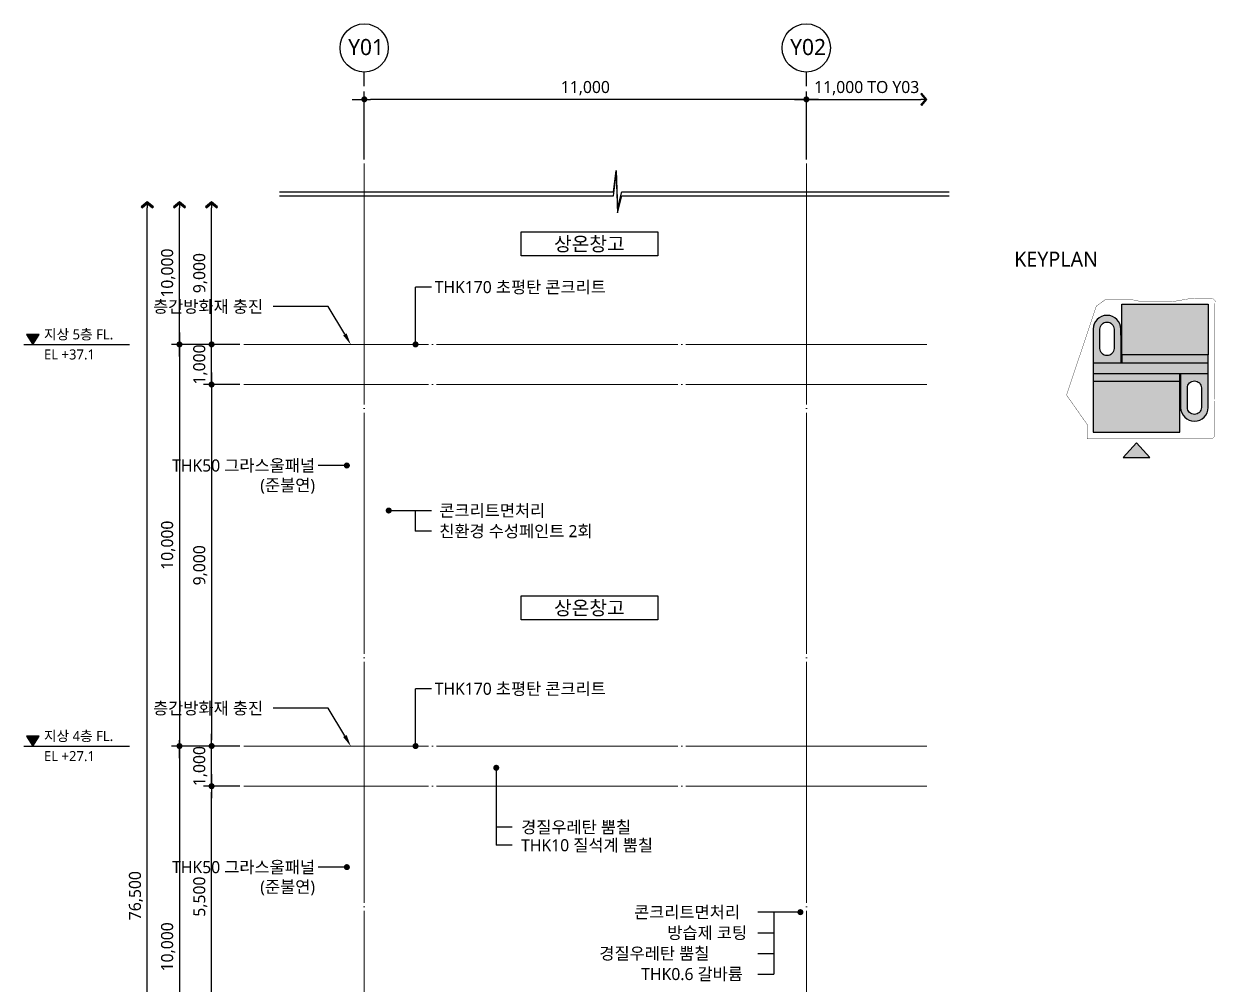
# Model space of a CAD drawing. Header units: millimetres. Extents: x -420989 to -259189, y -1306565 to -1134794.
# Drawn here: x -373897 to -344252, y -1218373 to -1194462 of the extents above; entities that cross this region are included whole.
import ezdxf
from ezdxf.enums import TextEntityAlignment as Align

# ---------------------------------------------------------------- set-up
doc = ezdxf.new("R2010")
doc.units = ezdxf.units.MM
doc.header["$LTSCALE"] = 100
doc.header["$MEASUREMENT"] = 0
for name, pattern in [('CEN', [62, 60, -1, 0, -1]), ('DASHDOTX2', [2, 1, -0.5, 0, -0.5]), ('PHANTOM', [63.5, 31.75, -6.35, 6.35, -6.35, 6.35, -6.35])]:
    doc.linetypes.add(name, pattern=pattern)
doc.layers.get('0').update_dxf_attribs({"linetype": 'CONTINUOUS'})
for name, color, linetype, lineweight in [('A-AXIS-BUBL', 7, 'CONTINUOUS', 25), ('A-AXIS-LINE', 1, 'CEN', 15), ('A-BOND-LIN1', 4, 'DASHDOTX2', 25), ('A-MKXS-TEXT1', 3, 'CONTINUOUS', 25), ('A-MKXX-NAME', 3, 'CONTINUOUS', 25), ('A-MKXX-SYMB', 7, 'CONTINUOUS', 25), ('A-XXXX-SYMB', 7, 'CONTINUOUS', 25), ('A-XXXX-TXT2', 3, 'CONTINUOUS', 25)]:
    doc.layers.add(name, color=color, linetype=linetype, lineweight=lineweight)
for name, color, linetype in [('A-DIMS', 7, 'CONTINUOUS'), ('A-MKXS-LEAD', 7, 'CONTINUOUS'), ('AA-SYMB', 1, 'CONTINUOUS'), ('SYMB', 7, 'CONTINUOUS'), ('TEXT', 4, 'CONTINUOUS'), ('색상', 7, 'CONTINUOUS')]:
    doc.layers.add(name, color=color, linetype=linetype)
doc.styles.add('HY울릉도L', font='')
doc.styles.add('맑은고딕', font='malgun.ttf')
doc.styles.get('HY울릉도L').set_extended_font_data('HYwulM')
doc.dimstyles.new('CDIM', dxfattribs={"dimtxt": 3, "dimasz": 1.5, "dimexe": 2, "dimexo": 1, "dimgap": 1, "dimtad": 1, "dimdec": 0, "dimrnd": 0.5, "dimzin": 0, "dimdsep": 32, "dimlunit": 6, "dimtxsty": 'HY울릉도L', "dimblk1": '_CIDOT', "dimblk2": '_CIDOT', "dimsah": 1, "dimcen": 5.5, "dimclrd": 2, "dimclre": 2, "dimclrt": 7, "dimadec": 0, "dimazin": 0, "dimtfac": 1, "dimtdec": 0, "dimtix": 1, "dimtmove": 2, "dimatfit": 1, "dimldrblk": '_CIDOT', "dimfxl": 1, "dimtolj": 1, "dimtzin": 0, "dimlwd": -1, "dimarcsym": 0})

# ---------------------------------------------------------------- blocks, each defined once
blk = doc.blocks.new('입단면LEVEL1')
at = {"layer": 'SYMB', "linetype": 'ByBlock'}
blk.add_line((0, 0), (26.26, 0), dxfattribs=at)
blk.add_lwpolyline([(0.64, 2.5), (2.24, 0), (3.84, 2.5)], close=True, dxfattribs=at)
blk.add_solid([(0.64, 2.5), (3.84, 2.5), (2.24, 0)], dxfattribs=at)
at = {"layer": 'TEXT', "style": '맑은고딕'}
for tag, p in [('층레벨', (5.03, 1.28)), ('LEVEL', (5.85, -2.99))]:
    blk.add_attdef(tag, p, '', height=2.5, dxfattribs=at)
blk = doc.blocks.new('A$C0A9F2FD3')
at = {"layer": 'A-MKXS-LEAD'}
blk.add_lwpolyline([(-147, 255), (-559, 945), (-1927, 945)], dxfattribs=at)
blk.add_lwpolyline([(3, -5, 0, 100, 0), (-147, 255, 100, 100, 0)], format="xyseb", dxfattribs=at)
at = {"layer": 'A-MKXS-TEXT1', "style": '맑은고딕'}
blk.add_text('층간방화재 충진', height=300, dxfattribs=at).set_placement((-4919, 945), align=Align.MIDDLE_LEFT)
blk = doc.blocks.new('_CIDOT')
at = {"color": 0, "linetype": 'ByBlock'}
blk.add_line((2, 0), (-1, 0), dxfattribs=at)
at = {"color": 0, "linetype": 'ByBlock', "const_width": 0.5}
blk.add_lwpolyline([(-0.25, 0, 1), (0.25, 0, 1)], format="xyb", close=True, dxfattribs=at)
blk = doc.blocks.new('ARROW2')
blk.add_lwpolyline([(-1, 0.87), (-0.26, 0), (-1, -0.87), (-0.85, -1), (0, 0), (-0.85, 1)], close=True)
for points in [[(-1, 0.87), (-0.85, 1), (-0.26, 0), (0, 0)], [(-0.26, 0), (0, 0), (-1, -0.87), (-0.85, -1)]]:
    blk.add_solid(points)
at = {"layer": 'A-XXXX-SYMB'}
blk.add_line((0, 0), (-1, 0), dxfattribs=at)
blk = doc.blocks.new('*D181')
at = {"layer": 'A-DIMS', "transparency": 16777216}
blk.add_line((-370824, -1233294), (-370824, -1199044), dxfattribs=at)
at = {"layer": 'A-DIMS', "lineweight": -2, "transparency": 16777216}
blk.add_line((-368524, -1233444), (-371024, -1233444), dxfattribs=at)
at = {"layer": 'A-DIMS', "transparency": 16777216, "xscale": 150, "yscale": 150, "zscale": 150}
for name, p, rotation in [('ARROW2', (-370824, -1198894), 90), ('_CIDOT', (-370824, -1233444), 270)]:
    blk.add_blockref(name, p, dxfattribs=dict(at, rotation=rotation))
at = {"layer": 'A-DIMS', "color": 3, "transparency": 16777216, "insert": (-371105, -1216169), "char_height": 300, "attachment_point": 5, "rotation": 90, "style": '맑은고딕'}
blk.add_mtext('\\A1;76,500', dxfattribs=at)
blk = doc.blocks.new('*D189')
at = {"layer": 'A-DIMS', "lineweight": -2, "transparency": 16777216}
for p, q in [((-368524, -1212444), (-370224, -1212444)), ((-368524, -1222444), (-370224, -1222444))]:
    blk.add_line(p, q, dxfattribs=at)
at = {"layer": 'A-DIMS', "transparency": 16777216}
blk.add_line((-370024, -1212594), (-370024, -1222294), dxfattribs=at)
at = {"layer": 'A-DIMS', "transparency": 16777216, "xscale": 150, "yscale": 150, "zscale": 150}
for p, rotation in [((-370024, -1212444), 90), ((-370024, -1222444), 270)]:
    blk.add_blockref('_CIDOT', p, dxfattribs=dict(at, rotation=rotation))
at = {"layer": 'A-DIMS', "color": 3, "transparency": 16777216, "insert": (-370305, -1217444), "char_height": 300, "attachment_point": 5, "rotation": 90, "style": '맑은고딕'}
blk.add_mtext('\\A1;10,000', dxfattribs=at)
blk = doc.blocks.new('*D191')
at = {"layer": 'A-DIMS', "transparency": 16777216}
for p, q in [((-369224, -1212294), (-369224, -1212144)), ((-369224, -1213444), (-369224, -1212444)), ((-369224, -1213594), (-369224, -1213744))]:
    blk.add_line(p, q, dxfattribs=at)
at = {"layer": 'A-DIMS', "lineweight": -2, "transparency": 16777216}
for p, q in [((-368524, -1212444), (-369424, -1212444)), ((-368524, -1213444), (-369424, -1213444))]:
    blk.add_line(p, q, dxfattribs=at)
at = {"layer": 'A-DIMS', "transparency": 16777216, "xscale": 150, "yscale": 150, "zscale": 150}
for p, rotation in [((-369224, -1212444), 270), ((-369224, -1213444), 90)]:
    blk.add_blockref('_CIDOT', p, dxfattribs=dict(at, rotation=rotation))
at = {"layer": 'A-DIMS', "color": 3, "transparency": 16777216, "insert": (-369505, -1212944), "char_height": 300, "attachment_point": 5, "rotation": 90, "style": '맑은고딕'}
blk.add_mtext('\\A1;1,000', dxfattribs=at)
blk = doc.blocks.new('*D192')
at = {"layer": 'A-DIMS', "lineweight": -2, "transparency": 16777216}
for p, q in [((-368524, -1202444), (-370224, -1202444)), ((-368524, -1212444), (-370224, -1212444))]:
    blk.add_line(p, q, dxfattribs=at)
at = {"layer": 'A-DIMS', "transparency": 16777216}
blk.add_line((-370024, -1202594), (-370024, -1212294), dxfattribs=at)
at = {"layer": 'A-DIMS', "transparency": 16777216, "xscale": 150, "yscale": 150, "zscale": 150}
for p, rotation in [((-370024, -1202444), 90), ((-370024, -1212444), 270)]:
    blk.add_blockref('_CIDOT', p, dxfattribs=dict(at, rotation=rotation))
at = {"layer": 'A-DIMS', "color": 3, "transparency": 16777216, "insert": (-370305, -1207444), "char_height": 300, "attachment_point": 5, "rotation": 90, "style": '맑은고딕'}
blk.add_mtext('\\A1;10,000', dxfattribs=at)
blk = doc.blocks.new('*D193')
at = {"layer": 'A-DIMS', "lineweight": -2, "transparency": 16777216}
for p, q in [((-368524, -1203444), (-369424, -1203444)), ((-368524, -1212444), (-369424, -1212444))]:
    blk.add_line(p, q, dxfattribs=at)
at = {"layer": 'A-DIMS', "transparency": 16777216}
blk.add_line((-369224, -1203594), (-369224, -1212294), dxfattribs=at)
at = {"layer": 'A-DIMS', "transparency": 16777216, "xscale": 150, "yscale": 150, "zscale": 150}
for p, rotation in [((-369224, -1203444), 90), ((-369224, -1212444), 270)]:
    blk.add_blockref('_CIDOT', p, dxfattribs=dict(at, rotation=rotation))
at = {"layer": 'A-DIMS', "color": 3, "transparency": 16777216, "insert": (-369505, -1207944), "char_height": 300, "attachment_point": 5, "rotation": 90, "style": '맑은고딕'}
blk.add_mtext('\\A1;9,000', dxfattribs=at)
blk = doc.blocks.new('*D194')
at = {"layer": 'A-DIMS', "transparency": 16777216}
for p, q in [((-369224, -1202294), (-369224, -1202144)), ((-369224, -1203444), (-369224, -1202444)), ((-369224, -1203594), (-369224, -1203744))]:
    blk.add_line(p, q, dxfattribs=at)
at = {"layer": 'A-DIMS', "lineweight": -2, "transparency": 16777216}
for p, q in [((-368524, -1202444), (-369424, -1202444)), ((-368524, -1203444), (-369424, -1203444))]:
    blk.add_line(p, q, dxfattribs=at)
at = {"layer": 'A-DIMS', "transparency": 16777216, "xscale": 150, "yscale": 150, "zscale": 150}
for p, rotation in [((-369224, -1202444), 270), ((-369224, -1203444), 90)]:
    blk.add_blockref('_CIDOT', p, dxfattribs=dict(at, rotation=rotation))
at = {"layer": 'A-DIMS', "color": 3, "transparency": 16777216, "insert": (-369505, -1202944), "char_height": 300, "attachment_point": 5, "rotation": 90, "style": '맑은고딕'}
blk.add_mtext('\\A1;1,000', dxfattribs=at)
blk = doc.blocks.new('*D195')
at = {"layer": 'A-DIMS', "transparency": 16777216}
blk.add_line((-370024, -1202294), (-370024, -1199044), dxfattribs=at)
at = {"layer": 'A-DIMS', "lineweight": -2, "transparency": 16777216}
blk.add_line((-368524, -1202444), (-370224, -1202444), dxfattribs=at)
at = {"layer": 'A-DIMS', "transparency": 16777216, "xscale": 150, "yscale": 150, "zscale": 150}
for name, p, rotation in [('ARROW2', (-370024, -1198894), 90), ('_CIDOT', (-370024, -1202444), 270)]:
    blk.add_blockref(name, p, dxfattribs=dict(at, rotation=rotation))
at = {"layer": 'A-DIMS', "color": 3, "transparency": 16777216, "insert": (-370305, -1200669), "char_height": 300, "attachment_point": 5, "rotation": 90, "style": '맑은고딕'}
blk.add_mtext('\\A1;10,000', dxfattribs=at)
blk = doc.blocks.new('*D196')
at = {"layer": 'A-DIMS', "transparency": 16777216}
blk.add_line((-369224, -1202294), (-369224, -1199044), dxfattribs=at)
at = {"layer": 'A-DIMS', "lineweight": -2, "transparency": 16777216}
blk.add_line((-368524, -1202444), (-369424, -1202444), dxfattribs=at)
at = {"layer": 'A-DIMS', "transparency": 16777216, "xscale": 150, "yscale": 150, "zscale": 150}
for name, p, rotation in [('ARROW2', (-369224, -1198894), 90), ('_CIDOT', (-369224, -1202444), 270)]:
    blk.add_blockref(name, p, dxfattribs=dict(at, rotation=rotation))
at = {"layer": 'A-DIMS', "color": 3, "transparency": 16777216, "insert": (-369505, -1200669), "char_height": 300, "attachment_point": 5, "rotation": 90, "style": '맑은고딕'}
blk.add_mtext('\\A1;9,000', dxfattribs=at)
blk = doc.blocks.new('*D218')
at = {"layer": 'A-DIMS', "lineweight": -2, "transparency": 16777216}
for p, q in [((-365424, -1197844), (-365424, -1196144)), ((-354424, -1197844), (-354424, -1196144))]:
    blk.add_line(p, q, dxfattribs=at)
at = {"layer": 'A-DIMS', "transparency": 16777216}
blk.add_line((-354574, -1196344), (-365274, -1196344), dxfattribs=at)
at = {"layer": 'A-DIMS', "transparency": 16777216, "xscale": 150, "yscale": 150, "zscale": 150, "rotation": 180}
blk.add_blockref('_CIDOT', (-365424, -1196344), dxfattribs=at)
at = {"layer": 'A-DIMS', "transparency": 16777216, "xscale": 150, "yscale": 150, "zscale": 150}
blk.add_blockref('_CIDOT', (-354424, -1196344), dxfattribs=at)
at = {"layer": 'A-DIMS', "color": 3, "transparency": 16777216, "insert": (-359924, -1196063), "char_height": 300, "attachment_point": 5, "style": '맑은고딕'}
blk.add_mtext('\\A1;11,000', dxfattribs=at)
blk = doc.blocks.new('*D222')
at = {"layer": 'A-DIMS', "lineweight": -2, "transparency": 16777216}
blk.add_line((-354424, -1197844), (-354424, -1196144), dxfattribs=at)
at = {"layer": 'A-DIMS', "transparency": 16777216}
blk.add_line((-354274, -1196344), (-351574, -1196344), dxfattribs=at)
at = {"layer": 'A-DIMS', "transparency": 16777216, "xscale": 150, "yscale": 150, "zscale": 150, "rotation": 180}
blk.add_blockref('_CIDOT', (-354424, -1196344), dxfattribs=at)
at = {"layer": 'A-DIMS', "transparency": 16777216, "xscale": 150, "yscale": 150, "zscale": 150}
blk.add_blockref('ARROW2', (-351424, -1196344), dxfattribs=at)
at = {"layer": 'A-DIMS', "color": 3, "transparency": 16777216, "insert": (-352924, -1196063), "char_height": 300, "attachment_point": 5, "style": '맑은고딕'}
blk.add_mtext('\\A1;11,000 TO Y03', dxfattribs=at)
blk = doc.blocks.new('*D424')
at = {"layer": 'A-DIMS', "lineweight": -2, "transparency": 16777216}
for p, q in [((-368524, -1213444), (-369424, -1213444)), ((-368524, -1218944), (-369424, -1218944))]:
    blk.add_line(p, q, dxfattribs=at)
at = {"layer": 'A-DIMS', "transparency": 16777216}
blk.add_line((-369224, -1218794), (-369224, -1213594), dxfattribs=at)
at = {"layer": 'A-DIMS', "transparency": 16777216, "xscale": 150, "yscale": 150, "zscale": 150}
for p, rotation in [((-369224, -1213444), 90), ((-369224, -1218944), 270)]:
    blk.add_blockref('_CIDOT', p, dxfattribs=dict(at, rotation=rotation))
at = {"layer": 'A-DIMS', "color": 3, "transparency": 16777216, "insert": (-369505, -1216194), "char_height": 300, "attachment_point": 5, "rotation": 90, "style": '맑은고딕'}
blk.add_mtext('\\A1;5,500', dxfattribs=at)

msp = doc.modelspace()

# ---------------------------------------------------------------- hatches: boundary and pattern name
h = msp.add_hatch(color=253)
h.dxf.hatch_style = 1
h.paths.add_polyline_path([(-344426, -1201444.2), (-346577.1, -1201444.2), (-346577.1, -1202706.6), (-344426, -1202706.6)])
h.paths.add_polyline_path([(-345135.5, -1203369.1), (-347286.6, -1203369.1), (-347286.6, -1204631.4), (-345135.5, -1204631.4)])
at = {"layer": 'A-MKXS-LEAD'}
h = msp.add_hatch(color=256, dxfattribs=at)
h.dxf.hatch_style = 1
h.paths.add_polyline_path([(-345877.7, -1205262.1), (-346211.1, -1204895), (-346544.4, -1205262.1)])
at = {"layer": '색상'}
h = msp.add_hatch(color=254, dxfattribs=at)
h.dxf.hatch_style = 1
h.paths.add_polyline_path([(-346601.4, -1202063.3, 0.4142136), (-346944, -1201720.6, 0.4142136), (-347286.6, -1202063.3), (-347286.6, -1202216.8), (-347286.6, -1202900.4), (-346601.4, -1202900.4)])
h.paths.add_polyline_path([(-346944, -1202722.7, -0.4142136), (-347118.6, -1202548.1), (-347118.6, -1202394.6), (-347118.6, -1202233), (-347118.6, -1202063.3, -0.4142136), (-346944, -1201888.7, -0.4142136), (-346769.5, -1202063.3), (-346769.5, -1202216.8), (-346769.5, -1202378.4), (-346769.5, -1202548.1, -0.4142136)], flags=16)
h.paths.add_polyline_path([(-344426, -1202706.6), (-346577.1, -1202706.6), (-346577.1, -1202900.4), (-344426, -1202900.4)])
h.paths.add_polyline_path([(-344426, -1202900.4), (-347286.6, -1202900.4), (-347286.6, -1203175.2), (-344426, -1203175.2)])
h.paths.add_polyline_path([(-345135.5, -1203175.2), (-347286.6, -1203175.2), (-347286.6, -1203369.1), (-345135.5, -1203369.1)])
h.paths.add_polyline_path([(-344426, -1203175.2), (-345111.3, -1203175.2), (-345111.3, -1203681.1), (-345111.3, -1204012.4, 0.4142136), (-344768.7, -1204355, 0.4142136), (-344426, -1204012.4), (-344426, -1203842.7), (-344426, -1203681.1)])
h.paths.add_polyline_path([(-344594.1, -1203527.5), (-344594.1, -1203681.1), (-344594.1, -1203842.7), (-344594.1, -1204012.4, -0.4142136), (-344768.7, -1204186.9, -0.4142136), (-344943.2, -1204012.4), (-344943.2, -1203858.8), (-344943.2, -1203697.2), (-344943.2, -1203527.5, -0.4142136), (-344768.7, -1203353, -0.4142136)], flags=16)

# ---------------------------------------------------------------- linework, layer by layer
for p, q in [((-347286.6, -1202063.3), (-347286.6, -1202216.8)), ((-346601.4, -1202063.3), (-346601.4, -1202900.4)), ((-346601.4, -1202216.8), (-346601.4, -1202063.3)), ((-347286.6, -1202216.8), (-347286.6, -1203369.1)), ((-347286.6, -1202900.4), (-344426, -1202900.4)), ((-346577.1, -1202706.6), (-346577.1, -1202900.4)), ((-344426, -1203681.1), (-344426, -1202706.6)), ((-344426, -1203175.2), (-347286.6, -1203175.2)), ((-345135.5, -1203369.1), (-345135.5, -1203175.2)), ((-345111.3, -1203175.2), (-345111.3, -1203681.1)), ((-345111.3, -1203681.1), (-345111.3, -1204012.4)), ((-344426, -1203842.7), (-344426, -1203681.1)), ((-344426, -1204012.4), (-344426, -1203842.7))]:
    msp.add_line(p, q)
for points in [[(-346577.1, -1201444.2), (-344426, -1201444.2), (-344426, -1202706.6), (-346577.1, -1202706.6)], [(-347286.6, -1204631.4), (-345135.5, -1204631.4), (-345135.5, -1203369.1), (-347286.6, -1203369.1)]]:
    msp.add_lwpolyline(points, close=True)
for points in [[(-346769.5, -1202063.3), (-346769.5, -1202216.8), (-346769.5, -1202378.4), (-346769.5, -1202548.1, -0.4142136), (-346944, -1202722.7, -0.4142136), (-347118.6, -1202548.1), (-347118.6, -1202394.6), (-347118.6, -1202233), (-347118.6, -1202063.3, -0.4142136), (-346944, -1201888.7, -0.4142136), (-346769.5, -1202063.3)], [(-344594.1, -1203527.5), (-344594.1, -1203681.1), (-344594.1, -1203842.7), (-344594.1, -1204012.4, -0.4142136), (-344768.7, -1204186.9, -0.4142136), (-344943.2, -1204012.4), (-344943.2, -1203858.8), (-344943.2, -1203697.2), (-344943.2, -1203527.5, -0.4142136), (-344768.7, -1203353, -0.4142136), (-344594.1, -1203527.5)]]:
    msp.add_lwpolyline(points, format="xyb", close=True)
for centre, start, end in [((-346944, -1202063.3), 90, 180), ((-346944, -1202063.3), 0, 90), ((-344768.7, -1204012.4), 180, 270), ((-344768.7, -1204012.4), 270, 0)]:
    msp.add_arc(centre, 342.6, start, end)
at = {"layer": 'A-AXIS-BUBL', "ltscale": 0.2}
for p, q in [((-365424.4, -1196012.4), (-365424.4, -1195662.4)), ((-354424.4, -1196012.4), (-354424.4, -1195662.4))]:
    msp.add_line(p, q, dxfattribs=at)
for centre in [(-365426.9, -1195062.4), (-354426.9, -1195062.4)]:
    msp.add_circle(centre, 600, dxfattribs=at)
at = {"layer": 'A-AXIS-LINE'}
for p, q in [((-365424.4, -1197944.2), (-365424.4, -1245944.2)), ((-354424.4, -1197944.2), (-354424.4, -1245944.2)), ((-351424.4, -1202444.2), (-368424.4, -1202444.2)), ((-351424.4, -1203444.2), (-368424.4, -1203444.2)), ((-351424.4, -1212444.2), (-368424.4, -1212444.2)), ((-351424.4, -1213444.2), (-368424.4, -1213444.2))]:
    msp.add_line(p, q, dxfattribs=at)
at = {"layer": 'A-BOND-LIN1', "color": 1, "linetype": 'PHANTOM', "ltscale": 50, "const_width": 8.08}
msp.add_lwpolyline([(-347620.5, -1202719.7), (-347211.1, -1201492.6), (-346988.1, -1201332.3), (-346879.2, -1201316), (-346686, -1201317.5), (-346530.1, -1201316.7), (-346394, -1201316.6), (-346169.2, -1201362.2), (-346079.3, -1201380.4), (-345322.1, -1201381.7), (-345200.8, -1201360.9), (-345033.1, -1201331.5), (-344906.3, -1201308.2), (-344314.5, -1201297.2), (-344256.3, -1201355.9), (-344256.4, -1201372.5), (-344256.5, -1201394.5), (-344256.9, -1201454.1), (-344259.5, -1202720.5), (-344269.2, -1204738.2), (-344326.9, -1204795), (-347435.4, -1204795), (-347437.8, -1204436.7), (-347950.8, -1203705.8), (-347739.8, -1203073.8), (-347650.8, -1202807), (-347621.6, -1202719.7)], close=True, dxfattribs=at)
at = {"layer": 'A-MKXS-LEAD'}
for p, q in [((-364148.9, -1202444.2), (-364148.9, -1201017.4)), ((-363748.9, -1201017.4), (-364148.9, -1201017.4)), ((-365858.8, -1205459.3), (-366570.7, -1205459.3)), ((-364816.9, -1206580.2), (-363754.2, -1206580.2)), ((-364155.6, -1206580.2), (-364155.6, -1207093.7)), ((-363755.6, -1207093.7), (-364155.6, -1207093.7)), ((-364148.9, -1212444.2), (-364148.9, -1211017.4)), ((-363748.9, -1211017.4), (-364148.9, -1211017.4)), ((-362142, -1212985.8), (-362142, -1214913.4)), ((-361742, -1214463.4), (-362142, -1214463.4)), ((-361742, -1214913.4), (-362142, -1214913.4)), ((-365858.8, -1215459.3), (-366570.7, -1215459.3)), ((-354573.1, -1216580.2), (-355635.7, -1216580.2)), ((-355234.4, -1216580.2), (-355233, -1218120.7)), ((-355633, -1217093.7), (-355233, -1217093.7)), ((-355633, -1217607.2), (-355233, -1217607.2)), ((-355633, -1218120.7), (-355233, -1218120.7))]:
    msp.add_line(p, q, dxfattribs=at)
at = {"layer": 'A-MKXS-LEAD', "const_width": 75}
for points in [[(-364186.4, -1202444.2, 1), (-364111.4, -1202444.2, 1)], [(-365896.3, -1205459.3, 1), (-365821.3, -1205459.3, 1)], [(-364779.4, -1206580.2, -1), (-364854.4, -1206580.2, -1)], [(-364186.4, -1212444.2, 1), (-364111.4, -1212444.2, 1)], [(-362179.5, -1212985.8, 1), (-362104.5, -1212985.8, 1)], [(-362179.5, -1212985.8, 1), (-362104.5, -1212985.8, 1)], [(-365896.3, -1215459.3, 1), (-365821.3, -1215459.3, 1)], [(-354610.6, -1216580.2, 1), (-354535.6, -1216580.2, 1)]]:
    msp.add_lwpolyline(points, format="xyb", close=True, dxfattribs=at)
at = {"layer": 'A-MKXS-LEAD'}
msp.add_lwpolyline([(-345877.7, -1205262.1), (-346211.1, -1204895), (-346544.4, -1205262.1)], close=True, dxfattribs=at)
at = {"layer": 'A-MKXX-SYMB'}
for points in [[(-358124.4, -1200242.7), (-361524.4, -1200242.7), (-361524.4, -1199642.7), (-358124.4, -1199642.7)], [(-358124.4, -1209305.3), (-361524.4, -1209305.3), (-361524.4, -1208705.3), (-358124.4, -1208705.3)]]:
    msp.add_lwpolyline(points, close=True, dxfattribs=at)
at = {"layer": 'AA-SYMB'}
for points in [[(-367533.5, -1198644.2), (-359223.5, -1198644.2), (-359156, -1198111.8), (-359122.4, -1199065.5), (-359015.8, -1198644.2), (-350874.1, -1198644.2)], [(-367533.5, -1198744.2), (-359223.5, -1198744.2), (-359156, -1198211.8), (-359122.4, -1199165.5), (-359015.8, -1198744.2), (-350874.1, -1198744.2)]]:
    msp.add_lwpolyline(points, dxfattribs=at)

# ---------------------------------------------------------------- block references
at = {"layer": 'A-MKXS-TEXT1'}
for p in [(-365761.8, -1202447.9), (-365761.8, -1212447.9)]:
    msp.add_blockref('A$C0A9F2FD3', p, dxfattribs=at)
at = {"layer": 'TEXT'}
ref = msp.add_blockref('입단면LEVEL1', (-373896.8, -1202444.2), dxfattribs=dict(at, xscale=100, yscale=100, zscale=100))
ref.add_attrib('층레벨', ' 지상 5층 FL.', (-373480.1, -1202319.2, 0), dxfattribs={"height": 250, "style": '맑은고딕'})
ref.add_attrib('LEVEL', ' EL +37.1', (-373480.1, -1202819.2, 0), dxfattribs={"height": 250, "style": '맑은고딕'})
ref = msp.add_blockref('입단면LEVEL1', (-373896.8, -1212444.2), dxfattribs=dict(at, xscale=100, yscale=100, zscale=100))
ref.add_attrib('층레벨', ' 지상 4층 FL.', (-373480.1, -1212319.2, 0), dxfattribs={"height": 250, "style": '맑은고딕'})
ref.add_attrib('LEVEL', ' EL +27.1', (-373480.1, -1212819.2, 0), dxfattribs={"height": 250, "style": '맑은고딕'})

# ---------------------------------------------------------------- texts
at = {"ltscale": 100, "style": '맑은고딕'}
msp.add_text('KEYPLAN', height=375, dxfattribs=at).set_placement((-349252.7, -1200620.8), align=Align.BOTTOM_LEFT)
at = {"layer": 'A-MKXS-TEXT1', "style": '맑은고딕'}
for s, p in [('THK170 초평탄 콘크리트', (-363672.5, -1201017.4)), ('콘크리트면처리', (-363557.9, -1206580.2)), ('친환경 수성페인트 2회', (-363559.2, -1207093.7)), ('THK170 초평탄 콘크리트', (-363672.5, -1211017.4)), ('경질우레탄 뿜칠', (-361522.6, -1214463.4)), ('THK10 질석계 뿜칠', (-361522.6, -1214913.4)), ('콘크리트면처리', (-358711.6, -1216580.2)), ('방습제 코팅', (-357885, -1217093.7)), ('경질우레탄 뿜칠', (-359575.1, -1217607.2)), ('THK0.6 갈바륨', (-358533.5, -1218120.7))]:
    msp.add_text(s, height=300, dxfattribs=at).set_placement(p, align=Align.MIDDLE_LEFT)
for s, p in [('THK50 그라스울패널', (-366650.4, -1205459.3)), ('(준불연)', (-366650.4, -1205947.8)), ('THK50 그라스울패널', (-366650.4, -1215459.3)), ('(준불연)', (-366650.4, -1215947.8))]:
    msp.add_text(s, height=300, dxfattribs=at).set_placement(p, align=Align.MIDDLE_RIGHT)
at = {"layer": 'A-MKXX-NAME', "style": '맑은고딕'}
for p in [(-359824.4, -1199942.7), (-359824.4, -1209005.3)]:
    msp.add_text('상온창고', height=350, dxfattribs=at).set_placement(p, align=Align.MIDDLE_CENTER)
at = {"layer": 'A-XXXX-TXT2', "ltscale": 0.2, "style": '맑은고딕'}
for s, p in [('Y01', (-365381.7, -1195040.3)), ('Y02', (-354381.7, -1195040.3))]:
    msp.add_text(s, height=400, dxfattribs=at).set_placement(p, align=Align.MIDDLE)

# ---------------------------------------------------------------- dimensions: what is measured, and where the dimension line sits
at = {"layer": 'A-DIMS'}
dim = msp.add_linear_dim(base=(-351424.4, -1196344.2), p1=(-354424.4, -1197944.2), p2=(-351424.4, -1197944.2), text='11,000 TO Y03', dimstyle='CDIM', override={"dimscale": 100, "dimtxsty": '맑은고딕', "dimblk2": 'ARROW2', "dimse2": 1, "dimclrd": 256, "dimclre": 256, "dimclrt": 3}, dxfattribs=at)
dim.commit()
dim.dimension.update_dxf_attribs({"geometry": '*D222', "text_midpoint": (-352924.4, -1196063.3)})
for base, p1, p2, angle, picture, middle in [((-365424.4, -1196344.2), (-354424.4, -1197944.2), (-365424.4, -1197944.2), 180, '*D218', (-359924.4, -1196063.3)), ((-370024.4, -1212444.2), (-368424.4, -1202444.2), (-368424.4, -1212444.2), 270, '*D192', (-370305.4, -1207444.2)), ((-369224.4, -1202444.2), (-368424.4, -1203444.2), (-368424.4, -1202444.2), 90, '*D194', (-369505.4, -1202944.2)), ((-369224.4, -1212444.2), (-368424.4, -1203444.2), (-368424.4, -1212444.2), 270, '*D193', (-369504.6, -1207944.2)), ((-370024.4, -1222444.2), (-368424.4, -1212444.2), (-368424.4, -1222444.2), 270, '*D189', (-370305.4, -1217444.2)), ((-369224.4, -1212444.2), (-368424.4, -1213444.2), (-368424.4, -1212444.2), 90, '*D191', (-369505.4, -1212944.2)), ((-369224.4, -1213444.2), (-368424.4, -1218944.2), (-368424.4, -1213444.2), 90, '*D424', (-369504.6, -1216194.2))]:
    dim = msp.add_linear_dim(base=base, p1=p1, p2=p2, angle=angle, dimstyle='CDIM', override={"dimscale": 100, "dimtxsty": '맑은고딕', "dimclrd": 256, "dimclre": 256, "dimclrt": 3}, dxfattribs=at)
    dim.commit()
    dim.dimension.update_dxf_attribs({"geometry": picture, "text_midpoint": middle})
for base, p1, text, picture, middle in [((-370824.4, -1198894.2), (-368424.4, -1233444.2), '76,500', '*D181', (-371104.6, -1216169.2)), ((-370024.4, -1198894.2), (-368424.4, -1202444.2), '10,000', '*D195', (-370305.4, -1200669.2)), ((-369224.4, -1198894.2), (-368424.4, -1202444.2), '9,000', '*D196', (-369504.6, -1200669.2))]:
    dim = msp.add_linear_dim(base=base, p1=p1, p2=(-368424.4, -1198894.2), angle=90, text=text, dimstyle='CDIM', override={"dimscale": 100, "dimtxsty": '맑은고딕', "dimblk2": 'ARROW2', "dimse2": 1, "dimclrd": 256, "dimclre": 256, "dimclrt": 3}, dxfattribs=at)
    dim.commit()
    dim.dimension.update_dxf_attribs({"geometry": picture, "text_midpoint": middle})

doc.saveas('drawing.dxf')
